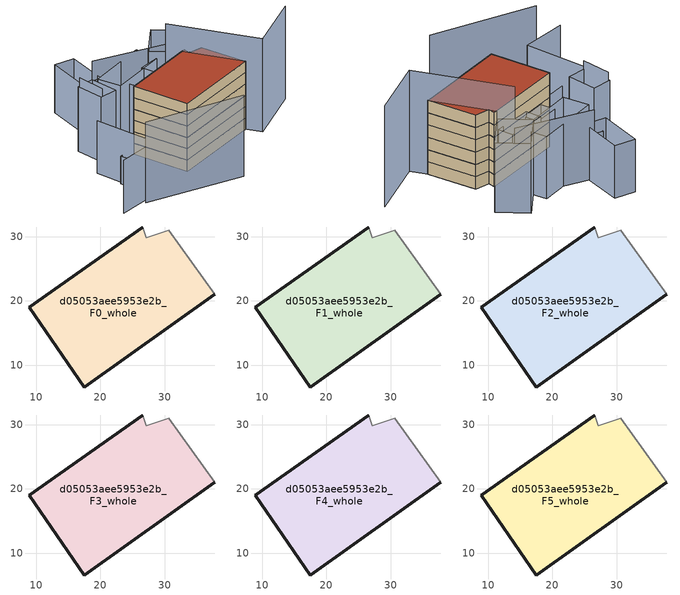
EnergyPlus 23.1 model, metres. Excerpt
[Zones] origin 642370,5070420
d05053aee5953e2b_F0_whole
 floor ground (EU_floor_Construction): 37.77,20.99 30.66,30.99 27.16,29.79 26.56,31.5 8.94,18.99 17.44,6.58 z0
 wall outside (EU_wall_Construction): 37.77,20.99 17.44,6.58 8.94,18.99 26.56,31.5 z0:3
 wall adiabatic (EU_wall_Construction): 26.56,31.5 27.16,29.79 30.66,30.99 37.77,20.99 z0:3
d05053aee5953e2b_F1_whole
 floor to d05053aee5953e2b_F0_whole (EU_floor_Construction): 37.76,20.99 30.66,30.99 27.16,29.79 26.56,31.5 8.94,18.99 17.44,6.58 z3
 wall outside (EU_wall_Construction): 37.77,20.99 17.44,6.58 8.94,18.99 26.56,31.5 z3:6
 wall adiabatic (EU_wall_Construction): 26.56,31.5 27.16,29.79 30.66,30.99 37.77,20.99 z3:6
d05053aee5953e2b_F2_whole
 floor to d05053aee5953e2b_F1_whole (EU_floor_Construction): 37.76,20.99 30.66,30.99 27.16,29.79 26.56,31.5 8.94,18.99 17.44,6.58 z6
 wall outside (EU_wall_Construction): 37.77,20.99 17.44,6.58 8.94,18.99 26.56,31.5 z6:9
 wall adiabatic (EU_wall_Construction): 26.56,31.5 27.16,29.79 30.66,30.99 37.77,20.99 z6:9
d05053aee5953e2b_F3_whole
 floor to d05053aee5953e2b_F2_whole (EU_floor_Construction): 37.76,20.99 30.66,30.99 27.16,29.79 26.56,31.5 8.94,18.99 17.44,6.58 z9
 wall outside (EU_wall_Construction): 37.77,20.99 17.44,6.58 8.94,18.99 26.56,31.5 z9:12
 wall adiabatic (EU_wall_Construction): 26.56,31.5 27.16,29.79 30.66,30.99 37.77,20.99 z9:12
d05053aee5953e2b_F4_whole
 floor to d05053aee5953e2b_F3_whole (EU_floor_Construction): 37.76,20.99 30.66,30.99 27.16,29.79 26.56,31.5 8.94,18.99 17.44,6.58 z12
 wall outside (EU_wall_Construction): 37.77,20.99 17.44,6.58 8.94,18.99 26.56,31.5 z12:15
 wall adiabatic (EU_wall_Construction): 26.56,31.5 27.16,29.79 30.66,30.99 37.77,20.99 z12:15
d05053aee5953e2b_F5_whole
 floor to d05053aee5953e2b_F4_whole (EU_floor_Construction): 37.76,20.99 30.66,30.99 27.16,29.79 26.56,31.5 8.94,18.99 17.44,6.58 z15
 wall outside (EU_wall_Construction): 37.77,20.99 17.44,6.58 8.94,18.99 26.56,31.5 z15:18
 wall adiabatic (EU_wall_Construction): 26.56,31.5 27.16,29.79 30.66,30.99 37.77,20.99 z15:18
 roof outside (EU_roof_Construction): 30.66,30.99 37.77,20.99 17.44,6.58 8.94,18.99 26.56,31.5 27.16,29.79 z18
shading: 2.86,-4.08 28.9,-0.29 z0:21.4; -2.32,13.43 6.14,-1.12 / 6.14,-1.12 -3.67,-6.83 z0:14; 10.09,13.2 15.67,5.24 / 15.67,5.24 6.51,-1.18 / 6.51,-1.18 0.93,6.78 / 0.93,6.78 10.09,13.2 z0:7.2; -2.04,25.48 0.93,18.68 z0:19.2; 1.89,27.31 5.04,20.49 / 5.04,20.49 0.69,18.48 / 0.69,18.48 -2.46,25.3 / -2.46,25.3 1.89,27.31 z0:17; 18.55,28.49 13.25,24.69 / 13.25,24.69 11.13,27.65 / 11.13,27.65 16.43,31.45 / 16.43,31.45 18.55,28.49 z0:13.9; 21.87,35.37 8.24,25.29 / 8.24,25.29 4.44,30.44 / 4.44,30.44 18.06,40.52 / 18.06,40.52 21.87,35.37 / 26.65,33.82 18.11,28.55 / 18.11,28.55 16.08,31.84 / 16.08,31.84 24.62,37.11 / 24.62,37.11 26.65,33.82 z0:15.1; 51.73,31.29 40.96,18.33 / 40.96,18.33 22.67,33.52 z0:24.6; 6.55,34.8 7.65,28.7 / 7.65,28.7 3.66,27.98 / 3.66,27.98 2.56,34.08 / 2.56,34.08 6.55,34.8 z0:10.1; -0.66,44.61 4.55,45.71 / 4.55,45.71 6.92,34.5 / 6.92,34.5 1.71,33.4 / 1.71,33.4 -0.66,44.61 z0:12.8; 30.67,42.1 26.23,32.32 / 26.23,32.32 19.15,35.53 / 19.15,35.53 23.58,45.31 / 23.58,45.31 30.67,42.1 z0:16.9; 24.31,37.55 5.32,35.95 z0:16.8
[Building]
EU S2 Campaign: North Axis=0; Terrain=City; Solar Distribution=FullExterior
[Site:Location]
Lyon-Bron: Latitude=45.75; Longitude=5; Time Zone=1; Elevation=198
[SizingPeriod:WeatherFileDays]
AnnualSizingPeriod: Begin Month=1; Begin Day of Month=1; End Month=12; End Day of Month=31; Day of Week for Start Day=Monday; Use Weather File Daylight Saving Period=No; Use Weather File Rain and Snow Indicators=No
[MATERIAL]
EU_InternalMass_Material: Roughness=MediumRough; Thickness=0.1; Conductivity=1; Density=1800; Specific Heat=900; Thermal Absorptance=0.9; Solar Absorptance=0.7; Visible Absorptance=0.7
[MATERIAL:NOMASS] Roughness=MediumRough; Thermal Absorptance=0.9; Solar Absorptance=0.7; Visible Absorptance=0.7
Name | Thermal Resistance
EU_wall_NoMass | 0.776494
EU_roof_NoMass | 0.486893
EU_floor_NoMass | 0.421597
[CONSTRUCTION]
EU_wall_Construction: EU_wall_NoMass
EU_roof_Construction: EU_roof_NoMass
EU_floor_Construction: EU_floor_NoMass
EU_InternalMass_Construction: EU_InternalMass_Material
[ZONE] Type=1; Multiplier=1; Ceiling Height=autocalculate; Volume=1095.92; Floor Area=autocalculate; Part of Total Floor Area=Yes
d05053aee5953e2b_F0_whole; d05053aee5953e2b_F1_whole; d05053aee5953e2b_F2_whole; d05053aee5953e2b_F3_whole; d05053aee5953e2b_F4_whole; d05053aee5953e2b_F5_whole
[INTERNALMASS] Construction=EU_InternalMass_Construction; Surface Area=365.305
Name | Zone or ZoneList
d05053aee5953e2b_F0_whole_EU_InternalMass | d05053aee5953e2b_F0_whole
d05053aee5953e2b_F1_whole_EU_InternalMass | d05053aee5953e2b_F1_whole
d05053aee5953e2b_F2_whole_EU_InternalMass | d05053aee5953e2b_F2_whole
d05053aee5953e2b_F3_whole_EU_InternalMass | d05053aee5953e2b_F3_whole
d05053aee5953e2b_F4_whole_EU_InternalMass | d05053aee5953e2b_F4_whole
d05053aee5953e2b_F5_whole_EU_InternalMass | d05053aee5953e2b_F5_whole
[OTHEREQUIPMENT] Fuel Type=Electricity; Design Level Calculation Method=Watts/Area; Power per Zone Floor Area=1; Fraction Latent=0; Fraction Radiant=0; Fraction Lost=0; Carbon Dioxide Generation Rate=0; EndUse Subcategory=EU_Step8_InternalGains
Name | Zone or ZoneList or Space or SpaceList | Schedule
EU_Step8_InternalGain_d05053aee5953e2b_F0_whole_f000 | d05053aee5953e2b_F0_whole | EU_Step8_GainSchedule_d05053aee5953e2b_F0_whole_f000
EU_Step8_InternalGain_d05053aee5953e2b_F1_whole_f000 | d05053aee5953e2b_F1_whole | EU_Step8_GainSchedule_d05053aee5953e2b_F1_whole_f000
EU_Step8_InternalGain_d05053aee5953e2b_F2_whole_f000 | d05053aee5953e2b_F2_whole | EU_Step8_GainSchedule_d05053aee5953e2b_F2_whole_f000
EU_Step8_InternalGain_d05053aee5953e2b_F3_whole_f000 | d05053aee5953e2b_F3_whole | EU_Step8_GainSchedule_d05053aee5953e2b_F3_whole_f000
EU_Step8_InternalGain_d05053aee5953e2b_F4_whole_f000 | d05053aee5953e2b_F4_whole | EU_Step8_GainSchedule_d05053aee5953e2b_F4_whole_f000
EU_Step8_InternalGain_d05053aee5953e2b_F5_whole_f000 | d05053aee5953e2b_F5_whole | EU_Step8_GainSchedule_d05053aee5953e2b_F5_whole_f000
[ZONEVENTILATION:DESIGNFLOWRATE] Schedule=EU_AlwaysOn; Design Flow Rate Calculation Method=AirChanges/Hour; Air Changes per Hour=0.693814; Ventilation Type=Natural; Fan Pressure Rise=0; Fan Total Efficiency=1; Constant Term Coefficient=1; Temperature Term Coefficient=0; Velocity Term Coefficient=0; Velocity Squared Term Coefficient=0; Minimum Indoor Temperature=-100; Maximum Indoor Temperature=100; Delta Temperature=-100; Minimum Outdoor Temperature=-100; Maximum Outdoor Temperature=100; Maximum Wind Speed=40
Name | Zone or ZoneList or Space or SpaceList
EU_ConstantAir_d05053aee5953e2b_F0_whole | d05053aee5953e2b_F0_whole
EU_ConstantAir_d05053aee5953e2b_F1_whole | d05053aee5953e2b_F1_whole
EU_ConstantAir_d05053aee5953e2b_F2_whole | d05053aee5953e2b_F2_whole
EU_ConstantAir_d05053aee5953e2b_F3_whole | d05053aee5953e2b_F3_whole
EU_ConstantAir_d05053aee5953e2b_F4_whole | d05053aee5953e2b_F4_whole
EU_ConstantAir_d05053aee5953e2b_F5_whole | d05053aee5953e2b_F5_whole
[HVACTEMPLATE:THERMOSTAT] Constant Heating Setpoint=20; Constant Cooling Setpoint=50
EU_HeatOnly_d05053aee5953e2b_F0_whole; EU_HeatOnly_d05053aee5953e2b_F1_whole; EU_HeatOnly_d05053aee5953e2b_F2_whole; EU_HeatOnly_d05053aee5953e2b_F3_whole; EU_HeatOnly_d05053aee5953e2b_F4_whole; EU_HeatOnly_d05053aee5953e2b_F5_whole
[HVACTEMPLATE:ZONE:IDEALLOADSAIRSYSTEM] System Availability Schedule=EU_AlwaysOn; Maximum Heating Supply Air Temperature=50; Minimum Cooling Supply Air Temperature=13; Maximum Heating Supply Air Humidity Ratio=0.0156; Minimum Cooling Supply Air Humidity Ratio=0.0077; Heating Limit=NoLimit; Cooling Limit=NoLimit; Heating Availability Schedule=EU_AlwaysOn; Cooling Availability Schedule=EU_CoolingOff; Dehumidification Control Type=ConstantSensibleHeatRatio; Cooling Sensible Heat Ratio=0.7; Dehumidification Setpoint=60; Humidification Control Type=None; Humidification Setpoint=30; Outdoor Air Method=None; Outdoor Air Flow Rate per Person=0.00944; Outdoor Air Flow Rate per Zone Floor Area=0; Outdoor Air Flow Rate per Zone=0; Demand Controlled Ventilation Type=None; Outdoor Air Economizer Type=NoEconomizer; Heat Recovery Type=None; Sensible Heat Recovery Effectiveness=0.7; Latent Heat Recovery Effectiveness=0.65
Name | Template Thermostat
d05053aee5953e2b_F0_whole | EU_HeatOnly_d05053aee5953e2b_F0_whole
d05053aee5953e2b_F1_whole | EU_HeatOnly_d05053aee5953e2b_F1_whole
d05053aee5953e2b_F2_whole | EU_HeatOnly_d05053aee5953e2b_F2_whole
d05053aee5953e2b_F3_whole | EU_HeatOnly_d05053aee5953e2b_F3_whole
d05053aee5953e2b_F4_whole | EU_HeatOnly_d05053aee5953e2b_F4_whole
d05053aee5953e2b_F5_whole | EU_HeatOnly_d05053aee5953e2b_F5_whole
[SIZING:ZONE] Zone Cooling Design Supply Air Temperature Input Method=SupplyAirTemperature; Zone Cooling Design Supply Air Temperature=13; Zone Heating Design Supply Air Temperature Input Method=SupplyAirTemperature; Zone Heating Design Supply Air Temperature=50; Zone Cooling Design Supply Air Humidity Ratio=0.008; Zone Heating Design Supply Air Humidity Ratio=0.008; Cooling Design Air Flow Method=DesignDay; Cooling Design Air Flow Rate=0; Cooling Minimum Air Flow per Zone Floor Area=0.000762; Cooling Minimum Air Flow=0; Cooling Minimum Air Flow Fraction=0.2; Heating Design Air Flow Method=DesignDay; Heating Design Air Flow Rate=0; Heating Maximum Air Flow per Zone Floor Area=0.002032; Heating Maximum Air Flow=0.141576; Heating Maximum Air Flow Fraction=0.3; Account for Dedicated Outdoor Air System=No; Dedicated Outdoor Air System Control Strategy=NeutralSupplyAir; Dedicated Outdoor Air Low Setpoint Temperature for Design=autosize; Dedicated Outdoor Air High Setpoint Temperature for Design=autosize; Zone Load Sizing Method=Sensible Load Only No Latent Load; Zone Latent Cooling Design Supply Air Humidity Ratio Input Method=HumidityRatioDifference; Zone Cooling Design Supply Air Humidity Ratio Difference=0.005; Zone Latent Heating Design Supply Air Humidity Ratio Input Method=HumidityRatioDifference; Zone Humidification Design Supply Air Humidity Ratio Difference=0.005
d05053aee5953e2b_F0_whole; d05053aee5953e2b_F1_whole; d05053aee5953e2b_F2_whole; d05053aee5953e2b_F3_whole; d05053aee5953e2b_F4_whole; d05053aee5953e2b_F5_whole
[SCHEDULE:CONSTANT]
Name | Hourly Value
EU_AlwaysOn | 1
EU_CoolingOff | 0
[SCHEDULE:FILE] Column Number=1; Rows to Skip at Top=0; Number of Hours of Data=8760; Column Separator=Comma; Interpolate to Timestep=No; Minutes per Item=60; Adjust Schedule for Daylight Savings=Yes
Name | File
EU_Step8_GainSchedule_d05053aee5953e2b_F0_whole_f000 | ../../schedules/d05053aee5953e2b/d05053aee5953e2b_F0_whole_f000_gain.csv
EU_Step8_GainSchedule_d05053aee5953e2b_F1_whole_f000 | ../../schedules/d05053aee5953e2b/d05053aee5953e2b_F1_whole_f000_gain.csv
EU_Step8_GainSchedule_d05053aee5953e2b_F2_whole_f000 | ../../schedules/d05053aee5953e2b/d05053aee5953e2b_F2_whole_f000_gain.csv
EU_Step8_GainSchedule_d05053aee5953e2b_F3_whole_f000 | ../../schedules/d05053aee5953e2b/d05053aee5953e2b_F3_whole_f000_gain.csv
EU_Step8_GainSchedule_d05053aee5953e2b_F4_whole_f000 | ../../schedules/d05053aee5953e2b/d05053aee5953e2b_F4_whole_f000_gain.csv
EU_Step8_GainSchedule_d05053aee5953e2b_F5_whole_f000 | ../../schedules/d05053aee5953e2b/d05053aee5953e2b_F5_whole_f000_gain.csv
